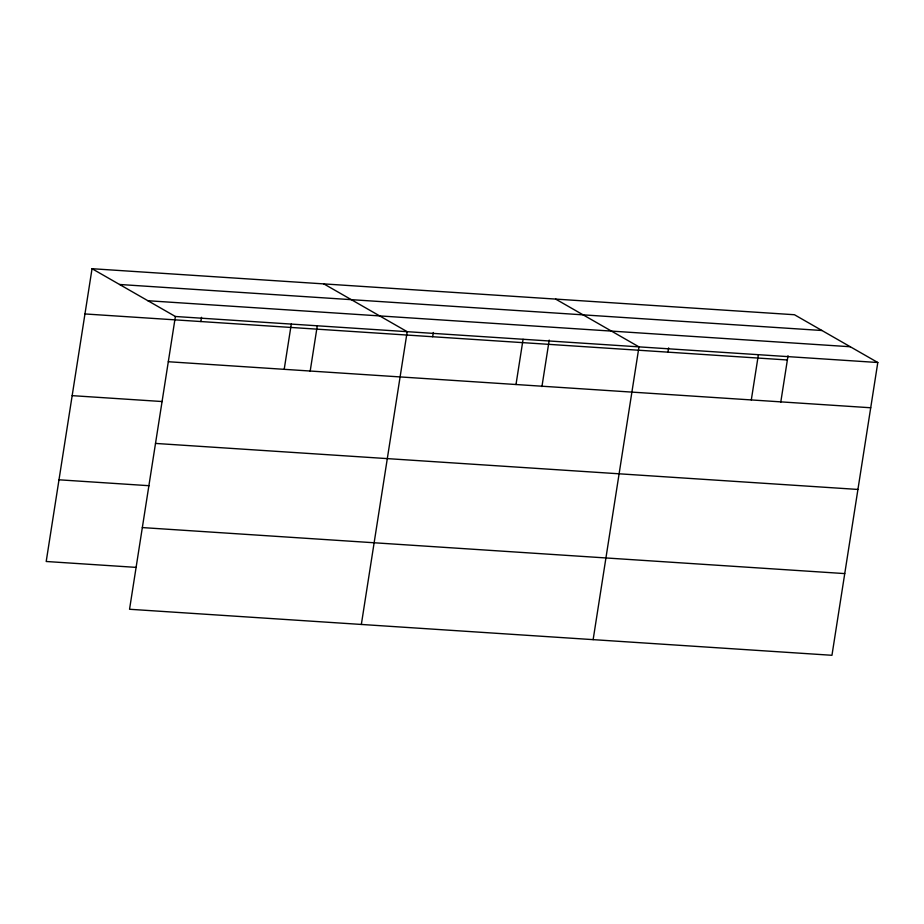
<?xml version="1.0" encoding="UTF-8"?>
<svg xmlns="http://www.w3.org/2000/svg" width="924" height="924" viewBox="0 0 924 924"><rect width="100%" height="100%" fill="white"/><g stroke="black" fill="none" stroke-linecap="round" stroke-linejoin="round"><path stroke-width="1.39" d="M92.042 268.711L175.387 316.493L129.545 609.263L831.958 655.289L877.8 362.508L794.455 314.738L92.042 268.711L46.2 561.492L136.348 567.394M200.855 321.552L201.524 317.313M284.199 369.334L291.291 324.081M310.141 371.39L317.198 326.311M361.342 624.451L407.184 331.681L323.839 283.899M432.651 336.74L433.321 332.49M515.996 384.511L523.088 339.27M541.938 386.579L549.214 340.09M593.139 639.639L638.981 346.87L555.636 299.087M667.96 352.148L668.63 347.909M751.304 399.93L758.385 354.689M780.757 402.229L788.033 355.74M119.554 284.477L821.956 330.503M147.886 300.727L850.299 346.743M175.387 316.493L877.8 362.508M84.962 313.952L787.375 359.979M168.307 361.734L870.72 407.761M72.176 395.645L162.312 401.547M155.509 443.428L857.922 489.443M58.986 479.799L149.134 485.712M142.331 527.581L844.744 573.596"/></g></svg>
